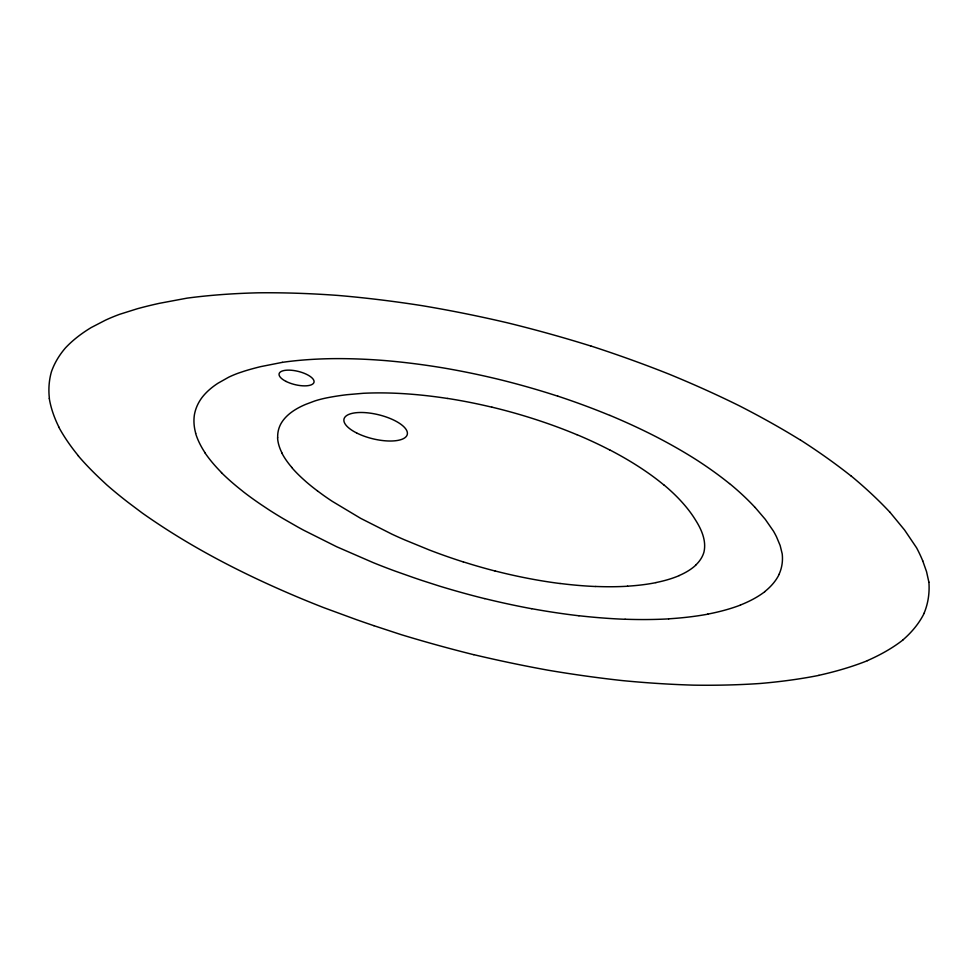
<?xml version="1.0" encoding="UTF-8"?>
<svg xmlns="http://www.w3.org/2000/svg" width="978" height="978" viewBox="0 0 978 978"><rect width="100%" height="100%" fill="white"/><g stroke="black" fill="none" stroke-linecap="round" stroke-linejoin="round"><path stroke-width="1.47" d="M282.336 362.361L260.771 366.616A368.999 140.025 13.7 0 0 244.28 371.151L238.4 373.119A215.209 81.663 13.7 0 0 228.669 377.215L218.008 383.217A272.495 103.399 13.7 0 0 201.896 397.679A268.913 102.042 13.7 0 0 194.439 414.611A267.165 101.382 13.7 0 0 195.71 433.291M373.902 625.688L400.98 634.588A565.7 214.659 13.7 0 0 473.792 654.71M317.459 490.907L323.033 495.002A237.862 90.257 13.7 0 0 332.312 501.359L360.686 518.364L391.946 534.171A217.666 82.592 13.7 0 0 404.599 539.844L429.403 550.015A201.187 76.345 13.7 0 0 433.095 551.421A248.913 94.45 13.7 0 0 463.23 561.898M755.138 507.46L765.285 519.355L773.451 531.115A345.943 131.272 13.7 0 1 776.544 536.91L780.151 545.516L782.204 553.854A261.065 99.059 13.7 0 1 779.038 574.343M889.772 512.02L904.589 530.039L916.594 547.827A552.778 209.757 13.7 0 1 922.755 560.907M922.755 560.907L926.545 571.665L928.868 582.118M317.483 490.907A222.801 84.536 13.7 0 1 305.906 481.592L304.953 480.724A219.304 83.216 13.7 0 1 291.64 467.411M291.811 467.423A200.356 76.027 13.7 0 1 281.762 452.863M281.945 452.887A185.343 70.33 13.7 0 1 277.569 437.704M277.703 437.728A181.407 68.839 13.7 0 1 280.527 424.489A182.617 69.291 13.7 0 1 290.49 412.985A187.752 71.247 13.7 0 1 305.955 404.281L314.623 401.029A148.069 56.186 13.7 0 1 326.542 397.912L328.302 397.569A258.742 98.179 13.7 0 1 346.909 394.709L363.266 393.29A207.495 78.741 13.7 0 1 403.865 393.682A213.656 81.076 13.7 0 1 447.533 398.474M447.521 398.425A217.202 82.421 13.7 0 1 491.922 407.203M491.934 407.154A222.287 84.352 13.7 0 1 534.856 419.22A227.556 86.345 13.7 0 1 576.898 434.709M576.959 434.672A232.434 88.203 13.7 0 1 609.771 449.99M609.856 449.966A240.331 91.198 13.7 0 1 639.636 467.252A249.023 94.487 13.7 0 1 663.793 484.905M663.915 484.892A262.116 99.463 13.7 0 1 682.265 502.472A279.684 106.125 13.7 0 1 695.285 519.673C701.324 529.086 706.532 540.504 704.001 551.91A172.421 65.428 13.7 0 1 695.602 565.198M695.7 565.235A177.764 67.445 13.7 0 1 679.123 575.553M679.209 575.602A182.25 69.157 13.7 0 1 655.859 582.582M655.945 582.631A185.038 70.208 13.7 0 1 627.485 586.177M627.558 586.238A191.089 72.506 13.7 0 1 595.724 586.458M595.773 586.519A196.211 74.45 13.7 0 1 560.088 583.463M560.113 583.524A202.287 76.761 13.7 0 1 528.303 578.414A213.742 81.101 13.7 0 1 495.1 570.969M495.088 571.018A227.458 86.308 13.7 0 1 463.266 561.849M221.431 472.643A313.828 119.084 13.7 0 0 242.043 490.687L243.461 491.861A323.547 122.776 13.7 0 0 260.992 504.526L269.366 510.1A338.058 128.277 13.7 0 0 283.449 518.78L298.046 527.154A354.305 134.438 13.7 0 0 303.681 530.223L336.713 546.763L373.229 562.643A304.488 115.538 13.7 0 0 394.867 571.005L413.352 577.533A419.721 159.267 13.7 0 0 421.836 580.419L438.939 585.932A343.449 130.318 13.7 0 0 484.733 598.646M221.603 472.655A291.64 110.661 13.7 0 1 204.989 452.887M205.148 452.912A273.339 103.717 13.7 0 1 195.6 433.278M282.312 362.349A296.578 112.543 13.7 0 1 331.139 358.669A304.219 115.441 13.7 0 1 385.821 360.637A310.295 117.739 13.7 0 1 443.572 367.972A315.894 119.866 13.7 0 1 501.702 380.087A322.202 122.262 13.7 0 1 557.802 396.188M557.839 396.151A329.293 124.952 13.7 0 1 609.881 415.43M609.942 415.393A335.344 127.25 13.7 0 1 656.446 436.934A347.373 131.81 13.7 0 1 696.495 459.88A359.916 136.565 13.7 0 1 729.441 483.572M729.551 483.572A374.929 142.262 13.7 0 1 755.089 507.46M779.136 574.367A267.825 101.626 13.7 0 1 764.723 591.629M764.82 591.666A273.388 103.741 13.7 0 1 740.407 605.027M740.493 605.064A279.305 105.991 13.7 0 1 707.742 614.123M707.827 614.172A284.048 107.788 13.7 0 1 668.659 618.817M668.732 618.866A291.077 110.453 13.7 0 1 625.101 619.233M625.15 619.294A299.525 113.656 13.7 0 1 578.915 615.724M578.952 615.773A311.97 118.375 13.7 0 1 531.702 608.683M531.714 608.732A325.368 123.46 13.7 0 1 484.746 598.597M78.326 455.944A512.606 194.512 13.7 0 0 101.052 479.526L106.773 484.88A532.105 201.908 13.7 0 0 128.387 502.606L142.201 512.985A553.756 210.123 13.7 0 0 157.165 523.242C201.187 552.594 248.693 576.433 297.385 596.971A513.462 194.842 13.7 0 0 323.865 607.693L356.053 619.514A671.593 254.842 13.7 0 0 373.902 625.688M78.472 455.944A492.912 187.042 13.7 0 1 58.619 426.836M58.778 426.848A467.46 177.385 13.7 0 1 49.279 398.449M49.389 398.474A457.79 173.705 13.7 0 1 51.418 371.799A456.75 173.314 13.7 0 1 65.489 347.875A462.545 175.514 13.7 0 1 91.223 327.544L105.465 320.173A381.982 144.952 13.7 0 1 119.585 314.329L137.421 308.718A586.348 222.495 13.7 0 1 159.243 303.351L187.055 298.143A494.11 187.495 13.7 0 1 258.278 292.813A503.315 190.979 13.7 0 1 337.887 295.429A512.619 194.512 13.7 0 1 422.227 305.686A521.567 197.911 13.7 0 1 507.668 322.874A529.22 200.82 13.7 0 1 590.883 346.041M590.92 346.004A538.132 204.194 13.7 0 1 668.94 374.097A549.049 208.338 13.7 0 1 739.417 405.846A563.316 213.754 13.7 0 1 800.505 440.124M800.603 440.112A579.795 220.001 13.7 0 1 850.872 475.846M850.97 475.834A599.416 227.458 13.7 0 1 889.711 512.02M928.88 582.13A456.775 173.326 13.7 0 1 924.112 613.182M924.198 613.206A466.885 177.165 13.7 0 1 903.159 639.698M903.244 639.722A475.711 180.514 13.7 0 1 867.388 660.615M867.474 660.663A483.535 183.473 13.7 0 1 818.867 675.321M818.953 675.37A492.875 187.018 13.7 0 1 760.053 683.488A503.792 191.162 13.7 0 1 693.598 685.15A515.932 195.771 13.7 0 1 622.13 680.566A530.528 201.309 13.7 0 1 548.12 670.211A546.03 207.189 13.7 0 1 473.792 654.661M356.64 432.973A32.567 12.359 13.7 0 0 407.19 434.758A32.567 12.359 13.7 0 0 363.07 412.52A32.567 12.359 13.7 0 0 356.64 432.973M286.077 381.432A17.971 6.822 13.7 0 0 313.962 382.41A17.971 6.822 13.7 0 0 289.635 370.149A17.971 6.822 13.7 0 0 286.077 381.432"/></g></svg>
